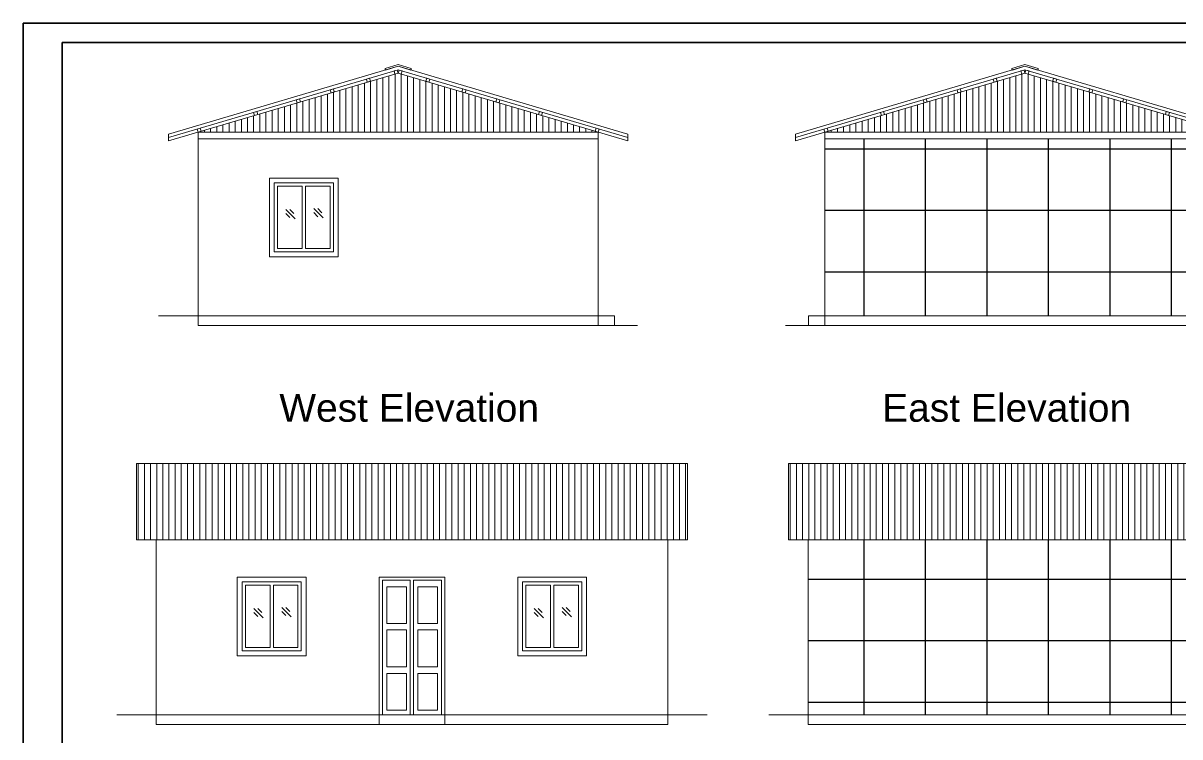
# Model space of a CAD drawing. Header units: inches. Extents: x 100101 to 119806, y -2288 to 8641.
# Drawn here: x 118748 to 119454, y 3773 to 4208 of the extents above; entities that cross this region are included whole.
import ezdxf

# ---------------------------------------------------------------- set-up
doc = ezdxf.new("R2010")
doc.units = ezdxf.units.IN
doc.header["$LTSCALE"] = 0.5
doc.header["$MEASUREMENT"] = 0
for name, color, linetype, lineweight in [('1', 7, 'Continuous', 25), ('door', 202, 'Continuous', 5), ('steps', 253, 'Continuous', 20)]:
    doc.layers.add(name, color=color, linetype=linetype, lineweight=lineweight)
doc.layers.add('Normal Wall', color=7, linetype='Continuous', lineweight=35, true_color=0xffaf89)
doc.styles.get("Standard").update_dxf_attribs({"font": 'arial.ttf'})
pattern_1 = [(90, (-244676.54, 34844.07), (-37.5, 0), []), (180, (-244676.54, 34844.07), (-4e-15, -37.5), [])]

msp = doc.modelspace()

# ---------------------------------------------------------------- hatches: boundary and pattern name
at = {"layer": '1', "ltscale": 5}
h = msp.add_hatch(dxfattribs=at)
h.set_pattern_fill('ANSI37', color=256, scale=300, angle=45, style=0)
h.set_pattern_definition(pattern_1)
h.paths.add_polyline_path([(119481.08, 4029.74), (119481.08, 4137.74), (119237.08, 4137.74), (119237.08, 4029.74)])
h = msp.add_hatch(dxfattribs=at)
h.set_pattern_fill('ANSI37', color=256, scale=300, angle=45, style=0)
h.set_pattern_definition(pattern_1)
h.paths.add_polyline_path([(119538.83, 3786.4), (119538.83, 3893.08), (119226.83, 3893.08), (119226.83, 3786.4)])
at = {"layer": 'steps', "ltscale": 0.3}
h = msp.add_hatch(dxfattribs=at)
h.set_pattern_fill('ANSI31', scale=30, angle=45)
h.set_pattern_definition([(90, (-242446.1657, 33421.753), (-3.75, 0), [])])
h.paths.add_polyline_path([(119098.91, 4141.74), (118976.91, 4177.74), (118974.99, 4177.17), (118854.91, 4141.74)])
h = msp.add_hatch(dxfattribs=at)
h.set_pattern_fill('ANSI31', scale=30, angle=45)
h.set_pattern_definition([(90, (-242063.9985, 33421.753), (-3.75, 0), [])])
h.paths.add_polyline_path([(119237.08, 4141.74), (119359.08, 4177.74), (119361, 4177.17), (119481.08, 4141.74)])
h = msp.add_hatch(dxfattribs=at)
h.set_pattern_fill('ANSI31', scale=30, angle=45)
h.set_pattern_definition([(90, (-243739.036, 33178.4114), (-3.75, 0), [])])
h.paths.add_polyline_path([(118817.34, 3939.61), (118817.34, 3893.08), (119153.34, 3893.08), (119153.34, 3939.61)])
h = msp.add_hatch(dxfattribs=at)
h.set_pattern_fill('ANSI31', scale=30, angle=45)
h.set_pattern_definition([(90, (-243341.5424, 33178.4114), (-3.75, 0), [])])
h.paths.add_polyline_path([(119550.83, 3893.08), (119550.83, 3939.61), (119214.83, 3939.61), (119214.83, 3893.08)])

# ---------------------------------------------------------------- linework, layer by layer
at = {"layer": 'door', "ltscale": 0.5}
for p, q in [((118976.91, 4182.95), (118968.95, 4180.6)), ((118976.91, 4182.95), (118984.87, 4180.6)), ((119359.08, 4182.95), (119351.12, 4180.6)), ((119359.08, 4182.95), (119367.03, 4180.6)), ((118976.91, 4181.91), (118836.91, 4140.6)), ((118976.91, 4179.82), (118836.91, 4138.51)), ((118976.91, 4177.74), (118836.91, 4136.43)), ((118968.95, 4180.6), (118968.95, 4179.56)), ((118976.91, 4181.91), (118969.24, 4179.64)), ((118976.91, 4181.91), (119116.91, 4140.6)), ((118976.91, 4181.91), (118984.58, 4179.64)), ((118976.91, 4179.82), (119116.91, 4138.51)), ((118976.91, 4177.74), (119116.91, 4136.43)), ((118984.87, 4180.6), (118984.87, 4179.56)), ((119359.08, 4181.91), (119219.08, 4140.6)), ((119359.08, 4179.82), (119219.08, 4138.51)), ((119359.08, 4177.74), (119219.08, 4136.43)), ((119351.12, 4180.6), (119351.12, 4179.56)), ((119359.08, 4181.91), (119351.4, 4179.64)), ((119359.08, 4181.91), (119499.08, 4140.6)), ((119359.08, 4181.91), (119366.75, 4179.64)), ((119359.08, 4179.82), (119499.08, 4138.51)), ((119359.08, 4177.74), (119499.08, 4136.43)), ((119367.03, 4180.6), (119367.03, 4179.56)), ((118836.91, 4136.43), (118836.91, 4140.6)), ((118854.91, 4141.74), (119098.91, 4141.74)), ((118854.91, 4141.74), (118854.91, 4029.74)), ((119098.91, 4141.74), (119098.91, 4029.74)), ((119116.91, 4136.43), (119116.91, 4140.6)), ((119219.08, 4136.43), (119219.08, 4140.6)), ((119481.08, 4141.74), (119237.08, 4141.74)), ((119237.08, 4141.74), (119237.08, 4029.74)), ((118854.91, 4137.74), (119098.91, 4137.74)), ((119481.08, 4137.74), (119237.08, 4137.74)), ((118918.41, 4108.74), (118918.41, 4070.74)), ((118920.41, 4108.74), (118920.41, 4070.74)), ((118908.44, 4092.11), (118910.96, 4089.64)), ((118908.49, 4094.54), (118914.14, 4088.9)), ((118910.92, 4094.6), (118913.39, 4092.07)), ((118925.5, 4092.65), (118928.03, 4090.18)), ((118925.55, 4095.09), (118931.21, 4089.44)), ((118927.99, 4095.14), (118930.46, 4092.61)), ((118854.91, 4029.74), (118830.91, 4029.74)), ((118854.91, 4029.74), (119098.91, 4029.74)), ((118854.91, 4023.74), (118854.91, 4029.74)), ((119481.08, 4029.74), (119237.08, 4029.74)), ((119098.91, 4023.74), (118854.91, 4023.74)), ((119098.91, 4023.74), (119122.91, 4023.74)), ((119237.08, 4023.74), (119213.08, 4023.74)), ((119237.08, 4023.74), (119481.08, 4023.74)), ((118817.34, 3939.61), (119153.34, 3939.61)), ((118817.34, 3893.08), (118817.34, 3939.61)), ((119153.34, 3939.61), (119153.34, 3893.08)), ((119550.83, 3939.61), (119214.83, 3939.61)), ((119214.83, 3939.61), (119214.83, 3893.08)), ((119153.34, 3893.08), (118817.34, 3893.08)), ((118829.34, 3893.08), (118829.34, 3786.4)), ((119141.34, 3786.4), (119141.34, 3893.08)), ((119214.83, 3893.08), (119550.83, 3893.08)), ((119226.83, 3786.4), (119226.83, 3893.08)), ((118898.84, 3865.4), (118898.84, 3827.4)), ((118900.84, 3865.4), (118900.84, 3827.4)), ((118965.34, 3870.4), (118965.34, 3786.4)), ((119005.34, 3870.4), (118965.34, 3870.4)), ((118965.34, 3870.4), (118965.34, 3786.4)), ((119005.34, 3870.4), (118965.34, 3870.4)), ((118967.34, 3868.4), (118967.34, 3786.4)), ((118984.34, 3868.4), (118967.34, 3868.4)), ((118967.34, 3868.4), (118967.34, 3786.4)), ((118984.34, 3868.4), (118967.34, 3868.4)), ((118984.34, 3786.4), (118984.34, 3868.4)), ((119003.34, 3868.4), (118986.34, 3868.4)), ((119003.34, 3868.4), (118986.34, 3868.4)), ((118986.34, 3786.4), (118986.34, 3868.4)), ((119003.34, 3786.4), (119003.34, 3868.4)), ((119003.34, 3786.4), (119003.34, 3868.4)), ((119005.34, 3786.4), (119005.34, 3870.4)), ((119005.34, 3786.4), (119005.34, 3870.4)), ((119069.84, 3865.4), (119069.84, 3827.4)), ((119071.84, 3865.4), (119071.84, 3827.4)), ((118888.92, 3851.2), (118894.57, 3845.55)), ((118891.36, 3851.25), (118893.82, 3848.73)), ((118905.98, 3851.74), (118911.64, 3846.1)), ((118908.42, 3851.8), (118910.89, 3849.27)), ((119059.92, 3851.2), (119065.57, 3845.55)), ((119062.36, 3851.25), (119064.82, 3848.73)), ((119076.98, 3851.74), (119082.64, 3846.1)), ((119079.42, 3851.8), (119081.89, 3849.27)), ((118888.87, 3848.76), (118891.39, 3846.3)), ((118905.93, 3849.31), (118908.46, 3846.84)), ((119059.87, 3848.76), (119062.39, 3846.3)), ((119076.93, 3849.31), (119079.46, 3846.84)), ((118829.34, 3786.4), (118805.34, 3786.4)), ((118829.34, 3786.4), (119141.34, 3786.4)), ((118829.34, 3786.4), (118829.34, 3780.4)), ((118829.34, 3780.4), (119141.34, 3780.4)), ((118965.34, 3786.4), (119005.34, 3786.4)), ((119141.34, 3786.4), (119165.34, 3786.4)), ((119141.34, 3780.4), (119141.34, 3786.4)), ((119226.83, 3786.4), (119202.83, 3786.4)), ((119538.83, 3786.4), (119226.83, 3786.4)), ((119226.83, 3786.4), (119226.83, 3780.4)), ((119226.83, 3780.4), (119538.83, 3780.4))]:
    msp.add_line(p, q, dxfattribs=at)
for points in [[(118976.34, 4179.66), (118974.43, 4179.09), (118974.99, 4177.17), (118976.91, 4177.74)], [(118977.48, 4179.66), (118979.39, 4179.09), (118978.83, 4177.17), (118976.91, 4177.74)], [(119358.51, 4179.66), (119356.59, 4179.09), (119357.16, 4177.17), (119359.08, 4177.74)], [(119359.64, 4179.66), (119361.56, 4179.09), (119361, 4177.17), (119359.08, 4177.74)], [(118937.42, 4168.17), (118935.5, 4167.6), (118936.06, 4165.68), (118937.98, 4166.25)], [(118959.44, 4174.67), (118957.53, 4174.1), (118958.09, 4172.18), (118960.01, 4172.75)], [(118994.38, 4174.67), (118996.29, 4174.1), (118995.73, 4172.18), (118993.81, 4172.75)], [(119016.4, 4168.17), (119018.32, 4167.6), (119017.75, 4165.68), (119015.84, 4166.25)], [(119319.58, 4168.17), (119317.67, 4167.6), (119318.23, 4165.68), (119320.15, 4166.25)], [(119341.61, 4174.67), (119339.69, 4174.1), (119340.26, 4172.18), (119342.18, 4172.75)], [(119376.54, 4174.67), (119378.46, 4174.1), (119377.9, 4172.18), (119375.98, 4172.75)], [(119398.57, 4168.17), (119400.49, 4167.6), (119399.92, 4165.68), (119398, 4166.25)], [(118916.75, 4162.07), (118914.83, 4161.51), (118915.4, 4159.59), (118917.32, 4160.15)], [(119037.07, 4162.07), (119038.99, 4161.51), (119038.42, 4159.59), (119036.5, 4160.15)], [(119298.92, 4162.07), (119297, 4161.51), (119297.57, 4159.59), (119299.49, 4160.15)], [(119419.23, 4162.07), (119421.15, 4161.51), (119420.59, 4159.59), (119418.67, 4160.15)], [(118890.75, 4154.4), (118888.83, 4153.83), (118889.4, 4151.91), (118891.32, 4152.48)], [(119063.07, 4154.4), (119064.99, 4153.83), (119064.42, 4151.91), (119062.5, 4152.48)], [(119272.92, 4154.4), (119271, 4153.83), (119271.57, 4151.91), (119273.48, 4152.48)], [(119445.24, 4154.4), (119447.15, 4153.83), (119446.59, 4151.91), (119444.67, 4152.48)], [(118856.26, 4144.22), (118854.34, 4143.66), (118854.91, 4141.74), (118856.83, 4142.3)], [(119097.56, 4144.22), (119099.48, 4143.66), (119098.91, 4141.74), (119096.99, 4142.3)], [(119238.43, 4144.22), (119236.51, 4143.66), (119237.08, 4141.74), (119239, 4142.3)], [(118898.41, 4065.74), (118940.41, 4065.74), (118940.41, 4113.74), (118898.41, 4113.74)], [(118901.41, 4068.74), (118937.41, 4068.74), (118937.41, 4110.74), (118901.41, 4110.74)], [(119098.91, 4023.74), (119108.91, 4023.74), (119108.91, 4029.74), (119098.91, 4029.74)], [(119237.08, 4023.74), (119227.08, 4023.74), (119227.08, 4029.74), (119237.08, 4029.74)], [(118878.84, 3822.4), (118920.84, 3822.4), (118920.84, 3870.4), (118878.84, 3870.4)], [(118881.84, 3825.4), (118917.84, 3825.4), (118917.84, 3867.4), (118881.84, 3867.4)], [(119049.84, 3822.4), (119091.84, 3822.4), (119091.84, 3870.4), (119049.84, 3870.4)], [(119052.84, 3825.4), (119088.84, 3825.4), (119088.84, 3867.4), (119052.84, 3867.4)], [(118969.96, 3864.47), (118981.98, 3864.47), (118981.98, 3841.97), (118969.96, 3841.97)], [(118988.96, 3864.47), (119000.98, 3864.47), (119000.98, 3841.97), (118988.96, 3841.97)], [(118969.96, 3838.17), (118981.98, 3838.17), (118981.98, 3815.67), (118969.96, 3815.67)], [(118988.96, 3838.17), (119000.98, 3838.17), (119000.98, 3815.67), (118988.96, 3815.67)], [(118969.96, 3811.62), (118981.98, 3811.62), (118981.98, 3789.12), (118969.96, 3789.12)], [(118988.96, 3811.62), (119000.98, 3811.62), (119000.98, 3789.12), (118988.96, 3789.12)], [(118965.34, 3786.4), (119005.34, 3786.4), (119005.34, 3780.4), (118965.34, 3780.4)]]:
    msp.add_lwpolyline(points, close=True, dxfattribs=at)
for points in [[(118918.41, 4108.74), (118903.41, 4108.74), (118903.41, 4070.74), (118918.41, 4070.74)], [(118920.41, 4070.74), (118935.41, 4070.74), (118935.41, 4108.74), (118920.41, 4108.74)], [(118898.84, 3865.4), (118883.84, 3865.4), (118883.84, 3827.4), (118898.84, 3827.4)], [(118900.84, 3827.4), (118915.84, 3827.4), (118915.84, 3865.4), (118900.84, 3865.4)], [(119069.84, 3865.4), (119054.84, 3865.4), (119054.84, 3827.4), (119069.84, 3827.4)], [(119071.84, 3827.4), (119086.84, 3827.4), (119086.84, 3865.4), (119071.84, 3865.4)]]:
    msp.add_lwpolyline(points, dxfattribs=at)
at = {"layer": 'Normal Wall'}
for points in [[(118748.29, 4208.25), (119806.3, 4208.25), (119806.3, 3457.73), (118748.29, 3457.73)], [(118748.29, 4208.25), (119806.3, 4208.25), (119806.3, 3457.73), (118748.29, 3457.73)], [(119794.39, 4196.35), (118772.11, 4196.35), (118772.11, 3469.63), (119794.39, 3469.63)], [(119794.39, 4196.35), (118772.11, 4196.35), (118772.11, 3469.63), (119794.39, 3469.63)]]:
    msp.add_lwpolyline(points, close=True, dxfattribs=at)

# ---------------------------------------------------------------- texts
at = {"color": 7, "linetype": 'ByBlock', "lineweight": 5, "char_height": 6, "width": 195.2975, "attachment_point": 5}
for s, insert in [('{\\fArial CE|b0|i0|c238|p34;\\P\\fArial CE|b0|i0|c0|p34;\\H2.8333x;West\\fArial CE|b0|i0|c238|p34; El\\fArial CE|b0|i0|c0|p34;e\\fArial CE|b0|i0|c238|p34;vation}', (118983.65, 3978.5)), ('{\\fArial CE|b0|i0|c238|p34;\\P\\fArial CE|b0|i0|c0|p34;\\H2.8333x;East\\fArial CE|b0|i0|c238|p34; El\\fArial CE|b0|i0|c0|p34;e\\fArial CE|b0|i0|c238|p34;vation}', (119347.91, 3978.5))]:
    msp.add_mtext(s, dxfattribs=dict(at, insert=insert))

doc.saveas('drawing.dxf')
